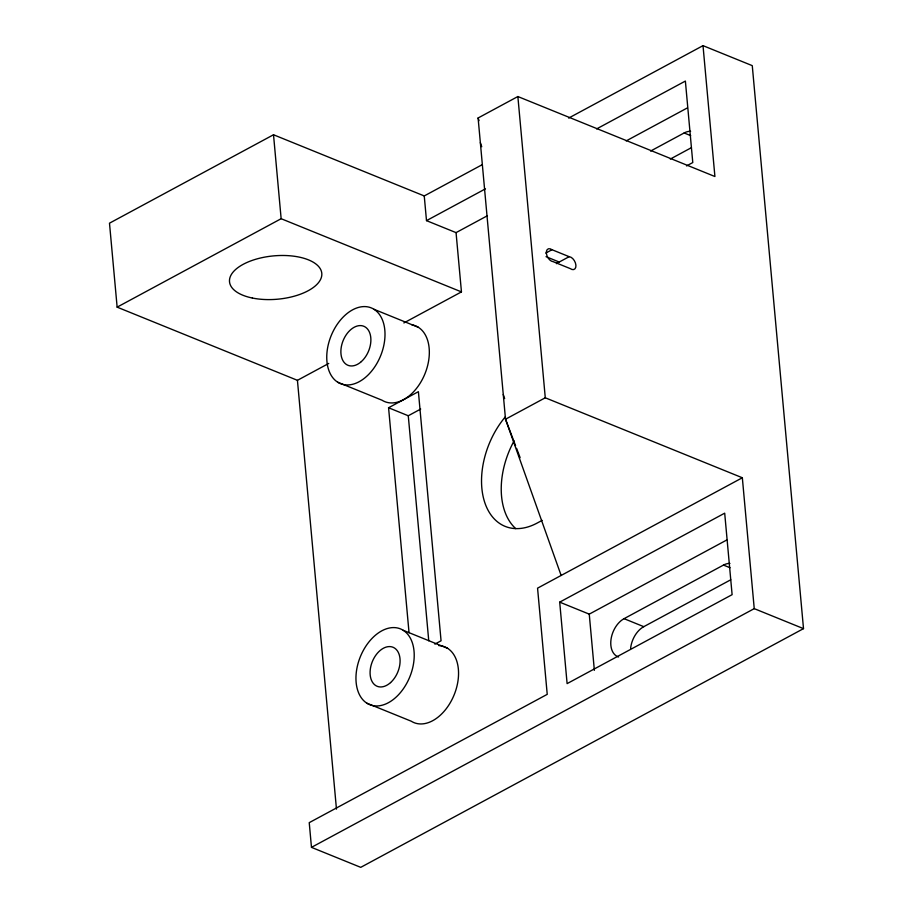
<?xml version="1.0" encoding="UTF-8"?>
<svg xmlns="http://www.w3.org/2000/svg" width="913" height="913" viewBox="0 0 913 913"><rect width="100%" height="100%" fill="white"/><g stroke="black" fill="none" stroke-linecap="round" stroke-linejoin="round"><path stroke-width="1.37" d="M482.007 164.797L424.248 195.941L273.512 134.759L109.492 223.183L117.138 307.145L297.433 380.322L328.737 363.442M117.138 307.145L281.147 218.709L461.453 291.898L456.055 232.632L426.497 220.638L424.248 195.941M561.141 575.452L505.517 419.227L478.104 117.982L517.865 96.538L714.913 176.517L703.01 45.65L568.651 118.085M426.497 220.638L485.442 188.854M596.623 128.916L685.378 81.063L692.784 162.548L686.542 165.915M456.055 232.632L487.405 215.73M626.181 140.91L687.432 107.882M650.604 151.056L684.145 132.967A21.056 13.752 -67.9 0 1 690.616 131.301M670.313 159.056L691.426 147.666M403.854 322.94L461.453 291.898M545.803 253.061L552.011 249.717L569.164 256.679A7.019 4.177 61.7 0 1 575.909 265.158A7.019 4.177 61.7 0 1 570.248 268.605L553.095 261.643A7.019 4.177 61.7 0 1 546.351 253.163A7.019 4.177 61.7 0 1 552.011 249.717M556.496 263.697A7.019 4.177 61.7 0 1 559.224 262.042L569.164 256.679M409.047 632.789L388.573 407.757L418.394 391.677L441.059 640.778L434.85 644.122M388.573 407.757L408.271 415.757L420.699 409.058M703.01 45.65L752.266 65.645L803.508 628.635L754.241 608.64L742.337 477.761L545.278 397.783L505.517 419.227L515.583 445.704M542.128 520.387L537.164 523.058A70.198 45.844 -67.9 0 1 484.244 500.86A70.198 45.844 -67.9 0 1 505.437 416.716M742.337 477.761L537.563 588.166L547.229 694.348L309.233 822.659L311.47 847.355L360.738 867.35L803.508 628.635M559.692 602.146L724.694 513.174L732.112 594.66L567.11 683.62L559.692 602.146L589.25 614.141L726.759 540.005M618.592 656.972A21.056 13.752 -67.9 0 1 611.037 639.294A21.056 13.752 -67.9 0 1 624.07 618.672L723.473 565.079A21.056 13.752 -67.9 0 1 729.944 563.424M630.632 648.162A21.056 13.752 -67.9 0 1 643.779 626.672L730.754 579.778M311.47 847.355L754.241 608.64M684.145 132.967L690.719 135.638M546.031 256.679L559.224 262.042M374.033 309.313A40.891 26.705 -67.9 0 1 366.524 376.464A40.891 26.705 -67.9 0 1 327.071 351.539A40.891 26.705 -67.9 0 1 374.033 309.313L418.359 327.311M337.719 382.227L382.056 400.225A40.891 26.705 -67.9 0 0 425.161 373.269A40.891 26.705 -67.9 0 0 411.854 324.823M723.473 565.079L730.046 567.749M624.07 618.672L643.779 626.672M403.238 630.312A40.891 26.705 -67.9 0 1 395.74 697.464A40.891 26.705 -67.9 0 1 356.275 672.539A40.891 26.705 -67.9 0 1 403.238 630.312L447.575 648.31M366.935 703.227L411.272 721.224A40.891 26.705 -67.9 0 0 455.005 692.613A40.891 26.705 -67.9 0 0 438.697 645.582M516.587 448.351L520.113 457.63M478.104 117.982L479.051 120.653M480.352 142.668L481.733 146.719M503.268 394.53L504.649 398.582M589.25 614.141L594.363 670.336M517.865 96.538L545.278 397.783M408.271 415.757L428.756 640.789M297.433 380.322L336.463 809.101M273.512 134.759L281.147 218.709M515.754 528.638A70.198 45.844 -67.9 0 1 514.076 440.911M252.387 298.037A46.335 21.752 -5.2 0 0 321.833 274.368A46.335 21.752 -5.2 0 0 252.741 260.216A46.335 21.752 -5.2 0 0 252.387 298.037M390.57 682.582A21.056 13.752 -67.9 0 0 394.439 647.99A21.056 13.752 -67.9 0 0 370.244 669.743A21.056 13.752 -67.9 0 0 390.57 682.582M361.365 361.582A21.056 13.752 -67.9 0 0 365.223 326.991A21.056 13.752 -67.9 0 0 341.04 348.743A21.056 13.752 -67.9 0 0 361.365 361.582"/></g></svg>
